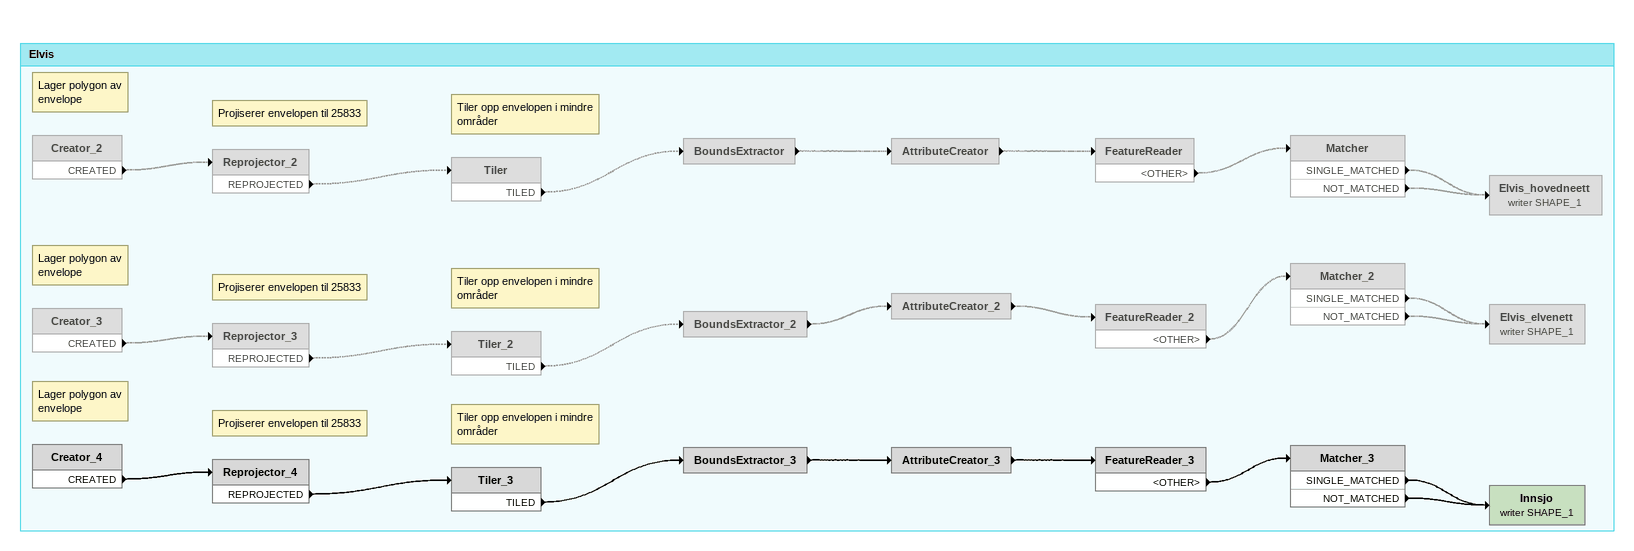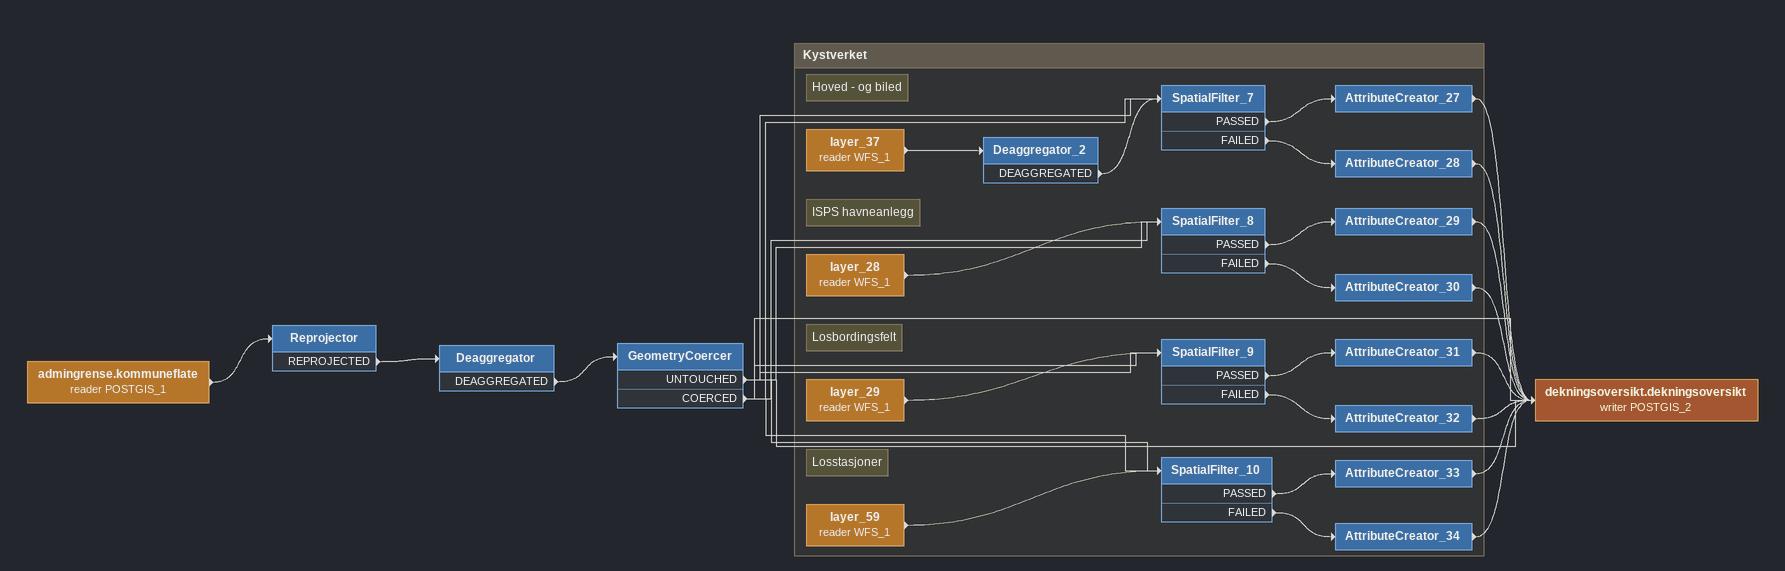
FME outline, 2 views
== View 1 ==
Bookmark: Elvis
Note: Lager polygon av / envelope
Creator_2 [off]
    CREATED -> Reprojector_2 [off]
Note: Projiserer envelopen til 25833
Reprojector_2 [off]
    REPROJECTED -> Tiler [off]
Note: Tiler opp envelopen i mindre / områder
Tiler [off]
    TILED -> BoundsExtractor [off]
BoundsExtractor [off]
    -> AttributeCreator [off]
AttributeCreator [off]
    -> FeatureReader [off]
FeatureReader [off]
    <OTHER> -> Matcher [off]
Matcher [off]
    SINGLE_MATCHED -> Elvis_hovedneett (writer SHAPE_1) [off]
    NOT_MATCHED -> Elvis_hovedneett (writer SHAPE_1) [off]
Elvis_hovedneett (writer SHAPE_1) [off]
Note: Lager polygon av / envelope
Creator_3 [off]
    CREATED -> Reprojector_3 [off]
Note: Projiserer envelopen til 25833
Reprojector_3 [off]
    REPROJECTED -> Tiler_2 [off]
Note: Tiler opp envelopen i mindre / områder
Tiler_2 [off]
    TILED -> BoundsExtractor_2 [off]
BoundsExtractor_2 [off]
    -> AttributeCreator_2 [off]
AttributeCreator_2 [off]
    -> FeatureReader_2 [off]
FeatureReader_2 [off]
    <OTHER> -> Matcher_2 [off]
Matcher_2 [off]
    SINGLE_MATCHED -> Elvis_elvenett (writer SHAPE_1) [off]
    NOT_MATCHED -> Elvis_elvenett (writer SHAPE_1) [off]
Elvis_elvenett (writer SHAPE_1) [off]
Note: Lager polygon av / envelope
Creator_4
    CREATED -> Reprojector_4
Note: Projiserer envelopen til 25833
Reprojector_4
    REPROJECTED -> Tiler_3
Note: Tiler opp envelopen i mindre / områder
Tiler_3
    TILED -> BoundsExtractor_3
BoundsExtractor_3
    -> AttributeCreator_3
AttributeCreator_3
    -> FeatureReader_3
FeatureReader_3
    <OTHER> -> Matcher_3
Matcher_3
    SINGLE_MATCHED -> Innsjo (writer SHAPE_1)
    NOT_MATCHED -> Innsjo (writer SHAPE_1)
Innsjo (writer SHAPE_1)

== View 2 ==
admingrense.kommuneflate (reader POSTGIS_1)
    -> Reprojector
Reprojector
    REPROJECTED -> Deaggregator
Deaggregator
    DEAGGREGATED -> GeometryCoercer
GeometryCoercer
    UNTOUCHED -> SpatialFilter_7
    COERCED -> SpatialFilter_7
    COERCED -> SpatialFilter_8
    UNTOUCHED -> SpatialFilter_8
    COERCED -> SpatialFilter_9
    UNTOUCHED -> SpatialFilter_9
    COERCED -> SpatialFilter_10
    UNTOUCHED -> SpatialFilter_10
    UNTOUCHED -> dekningsoversikt.dekningsoversikt (writer POSTGIS_2)
    COERCED -> dekningsoversikt.dekningsoversikt (writer POSTGIS_2)
dekningsoversikt.dekningsoversikt (writer POSTGIS_2)

Bookmark: Kystverket
Note: Hoved - og biled
layer_37 (reader WFS_1)
    -> Deaggregator_2
Deaggregator_2
    DEAGGREGATED -> SpatialFilter_7
SpatialFilter_7
    PASSED -> AttributeCreator_27
    FAILED -> AttributeCreator_28
AttributeCreator_27
    -> dekningsoversikt.dekningsoversikt (writer POSTGIS_2)
AttributeCreator_28
    -> dekningsoversikt.dekningsoversikt (writer POSTGIS_2)
Note: ISPS havneanlegg
layer_28 (reader WFS_1)
    -> SpatialFilter_8
SpatialFilter_8
    PASSED -> AttributeCreator_29
    FAILED -> AttributeCreator_30
AttributeCreator_29
    -> dekningsoversikt.dekningsoversikt (writer POSTGIS_2)
AttributeCreator_30
    -> dekningsoversikt.dekningsoversikt (writer POSTGIS_2)
Note: Losbordingsfelt
layer_29 (reader WFS_1)
    -> SpatialFilter_9
SpatialFilter_9
    PASSED -> AttributeCreator_31
    FAILED -> AttributeCreator_32
AttributeCreator_31
    -> dekningsoversikt.dekningsoversikt (writer POSTGIS_2)
AttributeCreator_32
    -> dekningsoversikt.dekningsoversikt (writer POSTGIS_2)
Note: Losstasjoner
layer_59 (reader WFS_1)
    -> SpatialFilter_10
SpatialFilter_10
    PASSED -> AttributeCreator_33
    FAILED -> AttributeCreator_34
AttributeCreator_33
    -> dekningsoversikt.dekningsoversikt (writer POSTGIS_2)
AttributeCreator_34
    -> dekningsoversikt.dekningsoversikt (writer POSTGIS_2)
